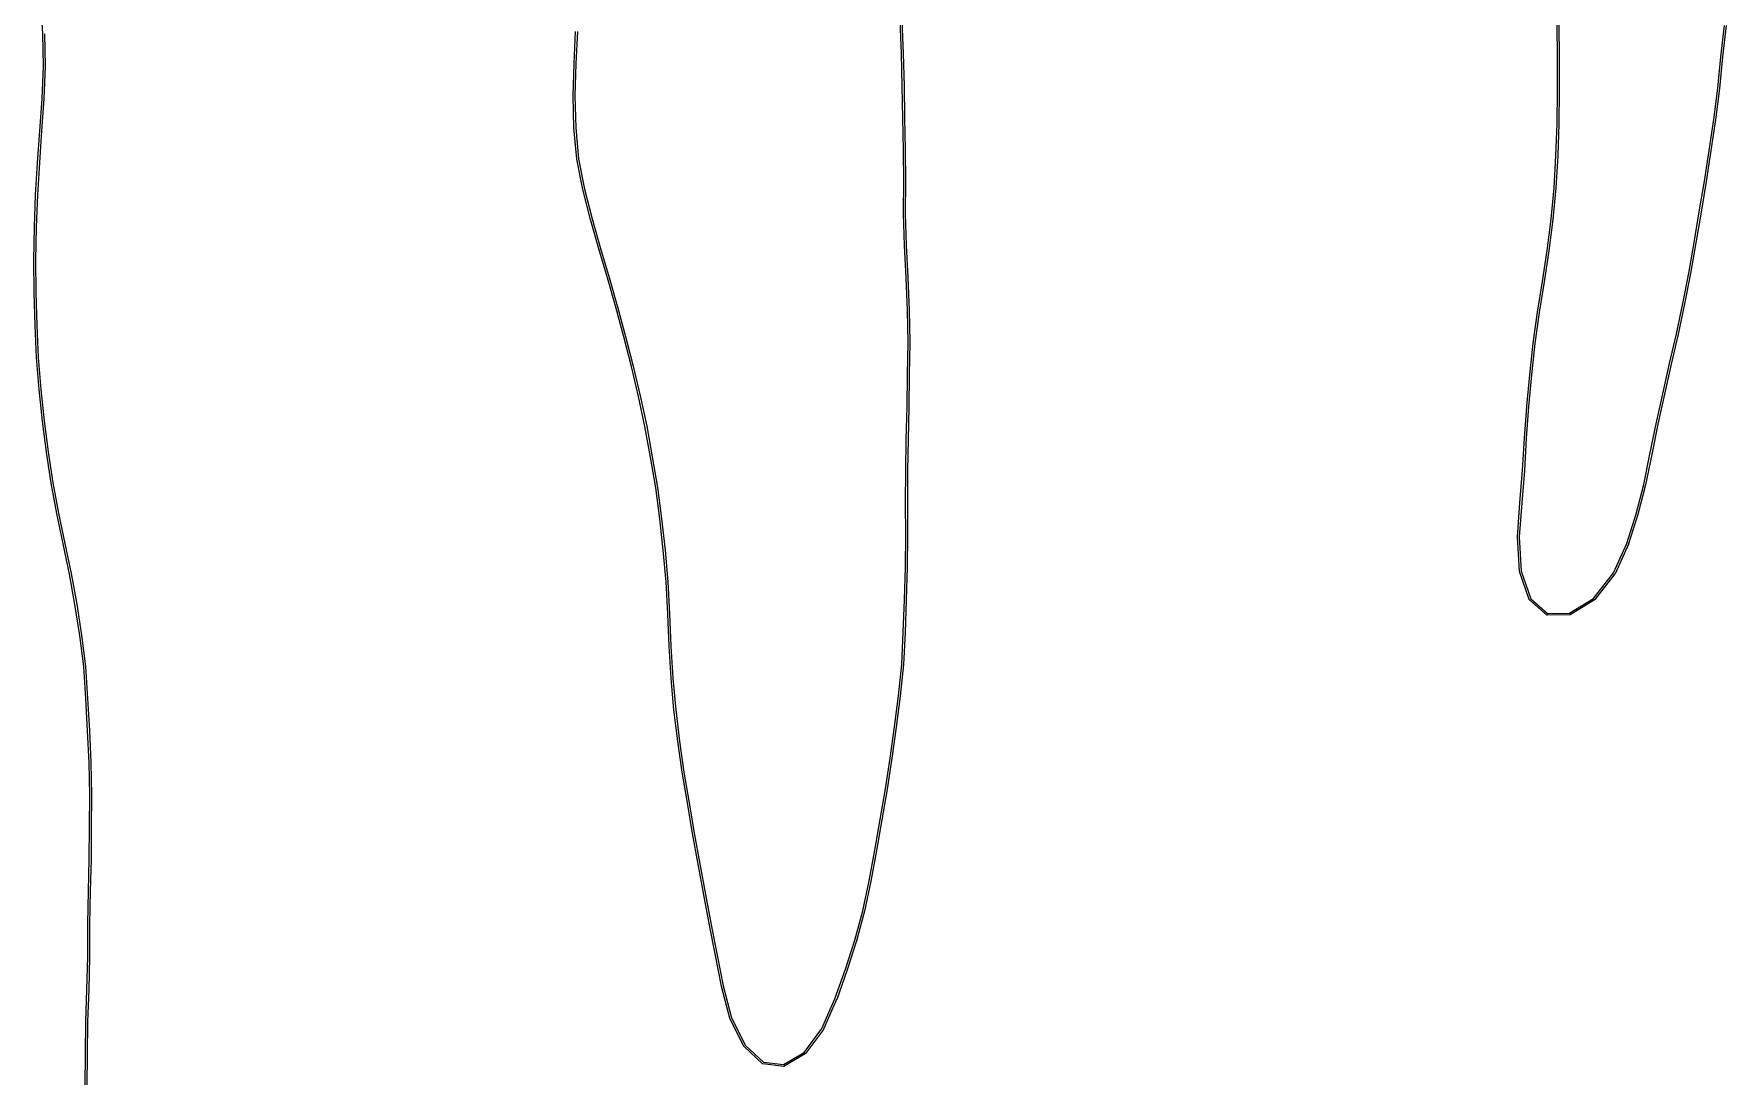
# Model space of a CAD drawing. Header units: inches. Extents: x 0.4 to 11.3, y -7.9 to -0.4.
# Drawn here: x 3.208 to 5.129, y -4.184 to -3.001 of the extents above; entities that cross this region are included whole.
import ezdxf

# ---------------------------------------------------------------- set-up
doc = ezdxf.new("R2010")
doc.units = ezdxf.units.IN
doc.header["$MEASUREMENT"] = 0
doc.layers.add('Edge.Cuts', color=254, linetype='CONTINUOUS', true_color=0xd0d2cd)

msp = doc.modelspace()

# ---------------------------------------------------------------- linework, layer by layer
at = {"layer": 'Edge.Cuts', "linetype": 'CONTINUOUS'}
for p, q in [((3.2186, -3.0011), (3.2165, -2.9644)), ((4.1927, -3.0234), (4.1913, -2.9864)), ((4.1933, -2.9863), (4.1946, -3.0233)), ((4.937, -3.0284), (4.9368, -2.991)), ((4.9387, -2.991), (4.939, -3.0284)), ((5.1226, -3.0271), (5.1266, -2.9915)), ((5.1285, -2.9917), (5.1245, -3.0273)), ((3.2193, -3.0379), (3.2186, -3.0011)), ((3.2206, -3.001), (3.2212, -3.0379)), ((3.8213, -3.0348), (3.8231, -2.9983)), ((3.8251, -2.9984), (3.8233, -3.0349)), ((4.1937, -3.0603), (4.1927, -3.0234)), ((4.1946, -3.0233), (4.1946, -3.0233)), ((4.1946, -3.0233), (4.1946, -3.0233)), ((4.1946, -3.0233), (4.1957, -3.0603)), ((4.937, -3.0656), (4.937, -3.0284)), ((4.939, -3.0284), (4.939, -3.0284)), ((4.939, -3.0284), (4.939, -3.0284)), ((4.939, -3.0284), (4.939, -3.0656)), ((5.1189, -3.0628), (5.1226, -3.0271)), ((5.1245, -3.0273), (5.1208, -3.063)), ((5.1226, -3.0271), (5.1226, -3.0271)), ((5.1226, -3.0271), (5.1226, -3.0271)), ((3.2177, -3.0747), (3.2193, -3.0379)), ((3.2212, -3.0379), (3.2197, -3.0748)), ((3.2212, -3.0379), (3.2212, -3.0379)), ((3.2212, -3.0379), (3.2212, -3.0379)), ((3.8203, -3.0714), (3.8213, -3.0348)), ((3.8213, -3.0348), (3.8213, -3.0348)), ((3.8213, -3.0348), (3.8213, -3.0348)), ((3.8233, -3.0349), (3.8223, -3.0714)), ((3.8203, -3.0715), (3.8203, -3.0714)), ((3.8203, -3.0714), (3.8203, -3.0714)), ((3.8212, -3.1077), (3.8203, -3.0715)), ((3.8223, -3.0714), (3.8232, -3.1076)), ((4.1945, -3.0966), (4.1937, -3.0603)), ((4.1957, -3.0603), (4.1957, -3.0603)), ((4.1957, -3.0603), (4.1957, -3.0603)), ((4.1957, -3.0603), (4.1964, -3.0965)), ((4.9366, -3.1027), (4.937, -3.0656)), ((4.939, -3.0656), (4.9386, -3.1027)), ((4.939, -3.0656), (4.939, -3.0656)), ((4.939, -3.0656), (4.939, -3.0656)), ((5.1145, -3.0982), (5.1189, -3.0628)), ((5.1208, -3.063), (5.1165, -3.0985)), ((5.1208, -3.063), (5.1208, -3.063)), ((5.1208, -3.063), (5.1208, -3.063)), ((3.2152, -3.1112), (3.2177, -3.0747)), ((3.2197, -3.0748), (3.2172, -3.1113)), ((3.2197, -3.0748), (3.2197, -3.0748)), ((3.2197, -3.0748), (3.2197, -3.0748)), ((3.8246, -3.143), (3.8212, -3.1077)), ((3.8212, -3.1077), (3.8212, -3.1077)), ((3.8212, -3.1077), (3.8212, -3.1077)), ((3.8232, -3.1076), (3.8265, -3.1428)), ((4.1952, -3.1325), (4.1945, -3.0966)), ((4.1945, -3.0966), (4.1945, -3.0966)), ((4.1964, -3.0965), (4.1964, -3.0965)), ((4.1964, -3.0965), (4.1964, -3.0965)), ((4.1964, -3.0965), (4.1972, -3.1325)), ((4.9354, -3.1394), (4.9366, -3.1027)), ((4.9386, -3.1027), (4.9374, -3.1395)), ((4.9386, -3.1027), (4.9386, -3.1027)), ((4.9386, -3.1027), (4.9386, -3.1027)), ((5.1093, -3.1333), (5.1145, -3.0982)), ((5.1164, -3.0985), (5.1112, -3.1336)), ((5.1165, -3.0985), (5.1164, -3.0985)), ((5.1164, -3.0985), (5.1164, -3.0985)), ((3.2127, -3.1474), (3.2152, -3.1112)), ((3.2172, -3.1113), (3.2147, -3.1475)), ((3.2172, -3.1113), (3.2172, -3.1113)), ((3.2172, -3.1113), (3.2172, -3.1113)), ((3.2104, -3.1837), (3.2127, -3.1474)), ((3.2147, -3.1475), (3.2124, -3.1838)), ((3.2127, -3.1474), (3.2127, -3.1474)), ((3.2127, -3.1474), (3.2127, -3.1474)), ((3.8246, -3.1431), (3.8246, -3.143)), ((3.8312, -3.1778), (3.8246, -3.1431)), ((3.8246, -3.1431), (3.8246, -3.1431)), ((3.8265, -3.1428), (3.8331, -3.1774)), ((4.1954, -3.1686), (4.1952, -3.1325)), ((4.1972, -3.1325), (4.1972, -3.1325)), ((4.1972, -3.1325), (4.1972, -3.1325)), ((4.1972, -3.1325), (4.1974, -3.1685)), ((4.9333, -3.1757), (4.9354, -3.1394)), ((4.9374, -3.1395), (4.9352, -3.1759)), ((4.9374, -3.1395), (4.9374, -3.1395)), ((4.9374, -3.1395), (4.9374, -3.1395)), ((5.104, -3.1684), (5.1093, -3.1333)), ((5.1112, -3.1336), (5.106, -3.1687)), ((5.1093, -3.1333), (5.1093, -3.1333)), ((5.1112, -3.1336), (5.1112, -3.1336)), ((5.1112, -3.1336), (5.1112, -3.1336)), ((3.209, -3.2204), (3.2104, -3.1837)), ((3.2104, -3.1837), (3.2104, -3.1837)), ((3.2104, -3.1837), (3.2104, -3.1837)), ((3.2124, -3.1838), (3.211, -3.2204)), ((3.8399, -3.2116), (3.8312, -3.1778)), ((3.8312, -3.1778), (3.8312, -3.1778)), ((3.8312, -3.1778), (3.8312, -3.1778)), ((3.8331, -3.1774), (3.8418, -3.2111)), ((4.1952, -3.2049), (4.1954, -3.1686)), ((4.1974, -3.1686), (4.1971, -3.2049)), ((4.1974, -3.1685), (4.1974, -3.1686)), ((4.1974, -3.1686), (4.1974, -3.1686)), ((4.9298, -3.2115), (4.9333, -3.1757)), ((4.9352, -3.1759), (4.9318, -3.2117)), ((4.9352, -3.1759), (4.9352, -3.1759)), ((4.9352, -3.1759), (4.9352, -3.1759)), ((5.098, -3.2031), (5.104, -3.1684)), ((5.106, -3.1687), (5.1, -3.2035)), ((5.106, -3.1687), (5.106, -3.1687)), ((5.106, -3.1687), (5.106, -3.1687)), ((4.1952, -3.205), (4.1952, -3.2049)), ((4.1963, -3.2412), (4.1952, -3.205)), ((4.1952, -3.205), (4.1952, -3.205)), ((4.1971, -3.2049), (4.1983, -3.2411)), ((5.0923, -3.238), (5.098, -3.2031)), ((5.1, -3.2035), (5.0942, -3.2383)), ((5.098, -3.2031), (5.098, -3.2031)), ((5.098, -3.2031), (5.098, -3.2031)), ((3.2084, -3.2577), (3.209, -3.2204)), ((3.209, -3.2204), (3.209, -3.2204)), ((3.209, -3.2204), (3.209, -3.2204)), ((3.211, -3.2204), (3.2104, -3.2577)), ((3.8493, -3.245), (3.8399, -3.2116)), ((3.8399, -3.2116), (3.8399, -3.2116)), ((3.8399, -3.2116), (3.8399, -3.2116)), ((3.8418, -3.2111), (3.8512, -3.2445)), ((4.9255, -3.247), (4.9298, -3.2115)), ((4.9318, -3.2118), (4.9274, -3.2472)), ((4.9318, -3.2117), (4.9318, -3.2117)), ((4.9318, -3.2117), (4.9318, -3.2118)), ((3.8512, -3.2445), (3.8613, -3.2775)), ((4.1982, -3.2778), (4.1963, -3.2412)), ((4.1963, -3.2412), (4.1963, -3.2412)), ((4.1963, -3.2412), (4.1963, -3.2412)), ((4.1983, -3.2411), (4.2001, -3.2777)), ((5.0863, -3.2728), (5.0923, -3.238)), ((5.0942, -3.2383), (5.0882, -3.2731)), ((5.0942, -3.2383), (5.0942, -3.2383)), ((5.0942, -3.2383), (5.0942, -3.2383)), ((3.2084, -3.2578), (3.2084, -3.2577)), ((3.2084, -3.2577), (3.2084, -3.2577)), ((3.2089, -3.295), (3.2084, -3.2578)), ((3.2104, -3.2577), (3.2108, -3.295)), ((3.8594, -3.2781), (3.8493, -3.245)), ((3.8493, -3.245), (3.8493, -3.245)), ((3.8493, -3.245), (3.8493, -3.245)), ((4.9201, -3.282), (4.9255, -3.247)), ((4.9274, -3.2472), (4.9221, -3.2823)), ((4.9274, -3.2472), (4.9274, -3.2472)), ((4.9274, -3.2472), (4.9274, -3.2472)), ((3.8688, -3.3114), (3.8594, -3.2781)), ((3.8613, -3.2775), (3.8613, -3.2775)), ((3.8613, -3.2775), (3.8613, -3.2776)), ((3.8613, -3.2776), (3.8707, -3.3109)), ((4.1998, -3.3149), (4.1982, -3.2778)), ((4.2001, -3.2777), (4.2001, -3.2777)), ((4.2001, -3.2777), (4.2001, -3.2777)), ((4.2001, -3.2777), (4.2017, -3.3148)), ((4.9145, -3.3169), (4.9201, -3.282)), ((4.9221, -3.2823), (4.9164, -3.3172)), ((4.9221, -3.2823), (4.9221, -3.2823)), ((4.9221, -3.2823), (4.9221, -3.2823)), ((5.0795, -3.3072), (5.0863, -3.2728)), ((5.0882, -3.2731), (5.0814, -3.3076)), ((5.0882, -3.2731), (5.0882, -3.2731)), ((5.0882, -3.2731), (5.0882, -3.2731)), ((3.2098, -3.332), (3.2089, -3.295)), ((3.2089, -3.295), (3.2089, -3.295)), ((3.2089, -3.295), (3.2089, -3.295)), ((3.2108, -3.295), (3.2117, -3.3319)), ((3.8779, -3.3449), (3.8688, -3.3114)), ((3.8707, -3.3109), (3.8707, -3.3109)), ((3.8707, -3.3109), (3.8707, -3.3109)), ((3.8707, -3.3109), (3.8798, -3.3444)), ((4.2004, -3.3514), (4.1998, -3.3149)), ((4.2017, -3.3148), (4.2017, -3.3148)), ((4.2017, -3.3148), (4.2017, -3.3148)), ((4.2017, -3.3148), (4.2024, -3.3514)), ((4.9097, -3.3522), (4.9145, -3.3169)), ((4.9164, -3.3172), (4.9116, -3.3524)), ((4.9145, -3.3169), (4.9145, -3.3169)), ((4.9145, -3.3169), (4.9145, -3.3169)), ((5.072, -3.3413), (5.0795, -3.3072)), ((5.0814, -3.3076), (5.0739, -3.3417)), ((5.0814, -3.3076), (5.0814, -3.3076)), ((5.0814, -3.3076), (5.0814, -3.3076)), ((3.2116, -3.3685), (3.2098, -3.332)), ((3.2098, -3.332), (3.2098, -3.332)), ((3.2098, -3.332), (3.2098, -3.332)), ((3.2117, -3.3319), (3.2135, -3.3684)), ((3.8865, -3.3786), (3.8779, -3.3449)), ((3.8798, -3.3444), (3.8798, -3.3444)), ((3.8798, -3.3444), (3.8798, -3.3444)), ((3.8798, -3.3444), (3.8884, -3.3781)), ((4.1998, -3.3881), (4.2004, -3.3514)), ((4.2024, -3.3514), (4.2017, -3.3881)), ((4.2024, -3.3514), (4.2024, -3.3514)), ((4.2024, -3.3514), (4.2024, -3.3514)), ((4.9059, -3.3879), (4.9097, -3.3522)), ((4.9116, -3.3524), (4.9078, -3.3881)), ((4.9097, -3.3522), (4.9097, -3.3522)), ((4.9097, -3.3522), (4.9097, -3.3522)), ((5.0642, -3.3753), (5.072, -3.3413)), ((5.0739, -3.3417), (5.0662, -3.3758)), ((5.0739, -3.3417), (5.0739, -3.3417)), ((5.0739, -3.3417), (5.0739, -3.3417)), ((3.2143, -3.4047), (3.2116, -3.3685)), ((3.2116, -3.3685), (3.2116, -3.3685)), ((3.2116, -3.3685), (3.2116, -3.3685)), ((3.2135, -3.3684), (3.2163, -3.4045)), ((3.8946, -3.4125), (3.8865, -3.3786)), ((3.8884, -3.3781), (3.8884, -3.3781)), ((3.8884, -3.3781), (3.8884, -3.3781)), ((3.8884, -3.3781), (3.8965, -3.412)), ((5.0567, -3.4095), (5.0642, -3.3753)), ((5.0662, -3.3758), (5.0587, -3.4099)), ((5.0642, -3.3753), (5.0642, -3.3753)), ((5.0642, -3.3753), (5.0642, -3.3753)), ((4.1991, -3.4248), (4.1998, -3.3881)), ((4.1998, -3.3881), (4.1998, -3.3881)), ((4.2017, -3.3881), (4.201, -3.4248)), ((4.2017, -3.3881), (4.2017, -3.3881)), ((4.2017, -3.3881), (4.2017, -3.3881)), ((4.9025, -3.4237), (4.9059, -3.3879)), ((4.9078, -3.3881), (4.9044, -3.4239)), ((4.9059, -3.3879), (4.9059, -3.3879)), ((4.9059, -3.3879), (4.9059, -3.3879)), ((3.2181, -3.4404), (3.2143, -3.4047)), ((3.2143, -3.4047), (3.2143, -3.4047)), ((3.2143, -3.4047), (3.2143, -3.4047)), ((3.2163, -3.4045), (3.22, -3.4402)), ((3.9018, -3.4467), (3.8946, -3.4125)), ((3.8965, -3.412), (3.8965, -3.412)), ((3.8965, -3.412), (3.8965, -3.412)), ((3.8965, -3.412), (3.9038, -3.4463)), ((5.0492, -3.4436), (5.0567, -3.4095)), ((5.0587, -3.4099), (5.0511, -3.444)), ((5.0587, -3.4099), (5.0587, -3.4099)), ((5.0587, -3.4099), (5.0587, -3.4099)), ((4.1983, -3.4611), (4.1991, -3.4248)), ((4.1991, -3.4248), (4.1991, -3.4248)), ((4.201, -3.4248), (4.2003, -3.4612)), ((4.201, -3.4248), (4.201, -3.4248)), ((4.201, -3.4248), (4.201, -3.4248)), ((4.8997, -3.4599), (4.9025, -3.4238)), ((4.9044, -3.4239), (4.9016, -3.46)), ((4.9025, -3.4238), (4.9025, -3.4237)), ((4.9025, -3.4238), (4.9025, -3.4238)), ((3.2228, -3.4757), (3.2181, -3.4404)), ((3.2181, -3.4404), (3.2181, -3.4404)), ((3.2181, -3.4404), (3.2181, -3.4404)), ((3.22, -3.4402), (3.2247, -3.4755)), ((3.9081, -3.4813), (3.9018, -3.4467)), ((3.9038, -3.4463), (3.9038, -3.4463)), ((3.9038, -3.4463), (3.9038, -3.4463)), ((3.9038, -3.4463), (3.91, -3.481)), ((5.0421, -3.478), (5.0492, -3.4436)), ((5.0511, -3.444), (5.044, -3.4783)), ((5.0492, -3.4436), (5.0492, -3.4436)), ((5.0492, -3.4436), (5.0492, -3.4436)), ((4.1978, -3.4971), (4.1983, -3.4612)), ((4.1983, -3.4612), (4.1983, -3.4611)), ((4.1983, -3.4611), (4.1983, -3.4611)), ((4.2003, -3.4612), (4.1997, -3.4971)), ((4.8976, -3.4963), (4.8997, -3.4599)), ((4.9016, -3.46), (4.8996, -3.4964)), ((4.8997, -3.4599), (4.8997, -3.4599)), ((4.8997, -3.4599), (4.8997, -3.4599)), ((3.2281, -3.5108), (3.2228, -3.4757)), ((3.2228, -3.4757), (3.2228, -3.4757)), ((3.2228, -3.4757), (3.2228, -3.4757)), ((3.2247, -3.4755), (3.23, -3.5105)), ((3.914, -3.5161), (3.9081, -3.4813)), ((3.91, -3.481), (3.91, -3.481)), ((3.91, -3.481), (3.91, -3.481)), ((3.91, -3.481), (3.9159, -3.5158)), ((5.0351, -3.5123), (5.0421, -3.478)), ((5.044, -3.4783), (5.037, -3.5127)), ((5.0421, -3.478), (5.0421, -3.478)), ((5.0421, -3.478), (5.0421, -3.478)), ((5.044, -3.4783), (5.044, -3.4783)), ((3.2345, -3.5454), (3.2281, -3.5108)), ((3.2281, -3.5108), (3.2281, -3.5108)), ((3.2281, -3.5108), (3.2281, -3.5108)), ((3.23, -3.5105), (3.2365, -3.5451)), ((4.1975, -3.5332), (4.1978, -3.4971)), ((4.1978, -3.4971), (4.1978, -3.4971)), ((4.1978, -3.4971), (4.1978, -3.4971)), ((4.1997, -3.4971), (4.1995, -3.5332)), ((4.8946, -3.5331), (4.8976, -3.4963)), ((4.8996, -3.4964), (4.8966, -3.5333)), ((4.8996, -3.4964), (4.8996, -3.4964)), ((4.8996, -3.4964), (4.8996, -3.4964)), ((5.0265, -3.5459), (5.0351, -3.5123)), ((5.037, -3.5127), (5.0284, -3.5465)), ((5.037, -3.5127), (5.037, -3.5127)), ((5.037, -3.5127), (5.037, -3.5127)), ((3.9188, -3.5514), (3.914, -3.5161)), ((3.9159, -3.5158), (3.9159, -3.5158)), ((3.9159, -3.5158), (3.9159, -3.5158)), ((3.9159, -3.5158), (3.9207, -3.5511)), ((3.2416, -3.5798), (3.2345, -3.5454)), ((3.2345, -3.5454), (3.2345, -3.5454)), ((3.2345, -3.5454), (3.2345, -3.5454)), ((3.2365, -3.5451), (3.2435, -3.5794)), ((3.9226, -3.587), (3.9188, -3.5514)), ((3.9207, -3.5511), (3.9207, -3.5511)), ((3.9207, -3.5511), (3.9207, -3.5511)), ((3.9207, -3.5511), (3.9246, -3.5868)), ((4.1978, -3.5697), (4.1975, -3.5332)), ((4.1975, -3.5332), (4.1975, -3.5332)), ((4.1975, -3.5332), (4.1975, -3.5332)), ((4.1995, -3.5332), (4.1997, -3.5697)), ((4.8918, -3.5719), (4.8946, -3.5331)), ((4.8966, -3.5333), (4.8938, -3.572)), ((4.8946, -3.5331), (4.8946, -3.5331)), ((4.8946, -3.5331), (4.8946, -3.5331)), ((5.0158, -3.5793), (5.0265, -3.5459)), ((5.0284, -3.5465), (5.0176, -3.5799)), ((5.0284, -3.5465), (5.0284, -3.5465)), ((5.0284, -3.5465), (5.0284, -3.5465)), ((4.1974, -3.6063), (4.1978, -3.5697)), ((4.1997, -3.5697), (4.1994, -3.6064)), ((4.1997, -3.5697), (4.1997, -3.5697)), ((4.1997, -3.5697), (4.1997, -3.5697)), ((3.2488, -3.614), (3.2416, -3.5798)), ((3.2416, -3.5798), (3.2416, -3.5798)), ((3.2416, -3.5798), (3.2416, -3.5798)), ((3.2435, -3.5794), (3.2508, -3.6136)), ((3.9257, -3.623), (3.9226, -3.587)), ((3.9246, -3.5868), (3.9246, -3.5868)), ((3.9246, -3.5868), (3.9246, -3.5868)), ((3.9246, -3.5868), (3.9276, -3.6228)), ((4.8918, -3.572), (4.8918, -3.5719)), ((4.894, -3.611), (4.8918, -3.572)), ((4.8918, -3.572), (4.8918, -3.572)), ((4.8938, -3.572), (4.896, -3.6108)), ((5.0006, -3.6128), (5.0158, -3.5793)), ((5.0176, -3.58), (5.0024, -3.6137)), ((5.0176, -3.5799), (5.0176, -3.58)), ((5.0176, -3.58), (5.0176, -3.58)), ((4.1961, -3.6433), (4.1974, -3.6063)), ((4.1994, -3.6064), (4.198, -3.6434)), ((4.1994, -3.6064), (4.1994, -3.6064)), ((4.1994, -3.6064), (4.1994, -3.6064)), ((3.255, -3.6487), (3.2488, -3.614)), ((3.2508, -3.6136), (3.2508, -3.6136)), ((3.2508, -3.6136), (3.2508, -3.6136)), ((3.2508, -3.6136), (3.257, -3.6483)), ((3.9277, -3.6593), (3.9257, -3.623)), ((3.9276, -3.6228), (3.9276, -3.6228)), ((3.9276, -3.6228), (3.9276, -3.6228)), ((3.9276, -3.6228), (3.9296, -3.6592)), ((4.894, -3.6112), (4.894, -3.611)), ((4.8941, -3.6113), (4.894, -3.6112)), ((4.9051, -3.643), (4.8941, -3.6113)), ((4.896, -3.6108), (4.9069, -3.6421)), ((4.9779, -3.6417), (5.0006, -3.6128)), ((5.0022, -3.6139), (4.9794, -3.6431)), ((5.0023, -3.6138), (5.0022, -3.6139)), ((5.0024, -3.6137), (5.0023, -3.6138)), ((4.1949, -3.6801), (4.1961, -3.6433)), ((4.1961, -3.6433), (4.1961, -3.6433)), ((4.1961, -3.6433), (4.1961, -3.6433)), ((4.198, -3.6434), (4.1969, -3.6802)), ((4.9052, -3.643), (4.9051, -3.643)), ((4.9052, -3.6431), (4.9052, -3.643)), ((4.9053, -3.6432), (4.9052, -3.6431)), ((4.9053, -3.6433), (4.9053, -3.6432)), ((4.9054, -3.6433), (4.9053, -3.6433)), ((4.9054, -3.6434), (4.9054, -3.6433)), ((4.9247, -3.6605), (4.9054, -3.6434)), ((4.9069, -3.6421), (4.9257, -3.6588)), ((4.9508, -3.6585), (4.9779, -3.6417)), ((4.9791, -3.6433), (4.9516, -3.6603)), ((4.9792, -3.6432), (4.9791, -3.6433)), ((4.9794, -3.6431), (4.9792, -3.6432)), ((3.2606, -3.6836), (3.255, -3.6487)), ((3.257, -3.6483), (3.257, -3.6483)), ((3.257, -3.6483), (3.257, -3.6483)), ((3.257, -3.6483), (3.2626, -3.6833)), ((3.9292, -3.696), (3.9277, -3.6593)), ((3.9296, -3.6592), (3.9296, -3.6592)), ((3.9296, -3.6592), (3.9296, -3.6593)), ((3.9296, -3.6593), (3.9312, -3.6959)), ((4.925, -3.6607), (4.9247, -3.6605)), ((4.9251, -3.6607), (4.925, -3.6607)), ((4.925, -3.6607), (4.925, -3.6607)), ((4.925, -3.6607), (4.925, -3.6607)), ((4.9254, -3.6608), (4.9251, -3.6607)), ((4.9251, -3.6607), (4.9251, -3.6607)), ((4.9511, -3.6605), (4.9254, -3.6608)), ((4.9257, -3.6588), (4.9508, -3.6585)), ((4.9512, -3.6604), (4.9511, -3.6605)), ((4.9513, -3.6604), (4.9512, -3.6605)), ((4.9512, -3.6605), (4.9512, -3.6604)), ((4.9514, -3.6604), (4.9513, -3.6604)), ((4.9515, -3.6604), (4.9514, -3.6604)), ((4.9516, -3.6603), (4.9515, -3.6604)), ((3.265, -3.719), (3.2606, -3.6836)), ((3.2626, -3.6833), (3.2626, -3.6833)), ((3.2626, -3.6833), (3.2626, -3.6833)), ((3.2626, -3.6833), (3.2669, -3.7188)), ((4.1931, -3.7166), (4.1949, -3.6801)), ((4.1969, -3.6802), (4.1951, -3.7167)), ((4.1969, -3.6802), (4.1969, -3.6802)), ((4.1969, -3.6802), (4.1969, -3.6802)), ((3.9314, -3.7323), (3.9292, -3.696)), ((3.9292, -3.696), (3.9292, -3.696)), ((3.9292, -3.696), (3.9292, -3.696)), ((3.9312, -3.6959), (3.9334, -3.7322)), ((3.2673, -3.7552), (3.265, -3.719)), ((3.2669, -3.7188), (3.2669, -3.7188)), ((3.2669, -3.7188), (3.2669, -3.7188)), ((3.2669, -3.7188), (3.2693, -3.7551)), ((4.1895, -3.7523), (4.1931, -3.7166)), ((4.1951, -3.7168), (4.1915, -3.7525)), ((4.1951, -3.7167), (4.1951, -3.7167)), ((4.1951, -3.7167), (4.1951, -3.7168)), ((3.9314, -3.7324), (3.9314, -3.7323)), ((3.9314, -3.7323), (3.9314, -3.7323)), ((3.9347, -3.7682), (3.9314, -3.7324)), ((3.9334, -3.7322), (3.9367, -3.7681)), ((3.2694, -3.7918), (3.2673, -3.7552)), ((3.2693, -3.7551), (3.2693, -3.7551)), ((3.2693, -3.7551), (3.2693, -3.7551)), ((3.2693, -3.7551), (3.2714, -3.7917)), ((4.1849, -3.7876), (4.1895, -3.7523)), ((4.1914, -3.7525), (4.1868, -3.7879)), ((4.1915, -3.7525), (4.1914, -3.7525)), ((4.1914, -3.7525), (4.1914, -3.7525)), ((3.9347, -3.7683), (3.9347, -3.7682)), ((3.9389, -3.8038), (3.9347, -3.7683)), ((3.9347, -3.7683), (3.9347, -3.7683)), ((3.9367, -3.7681), (3.9408, -3.8036)), ((3.2712, -3.8284), (3.2694, -3.7918)), ((3.2714, -3.7917), (3.2714, -3.7917)), ((3.2714, -3.7917), (3.2714, -3.7917)), ((3.2714, -3.7917), (3.2732, -3.8283)), ((4.1799, -3.8228), (4.1849, -3.7876)), ((4.1868, -3.7879), (4.1819, -3.8231)), ((4.1868, -3.7879), (4.1868, -3.7879)), ((4.1868, -3.7879), (4.1868, -3.7879)), ((3.9439, -3.839), (3.9389, -3.8038)), ((3.9389, -3.8038), (3.9389, -3.8038)), ((3.9389, -3.8038), (3.9389, -3.8038)), ((3.9408, -3.8036), (3.9459, -3.8387)), ((3.2718, -3.8647), (3.2712, -3.8284)), ((3.2732, -3.8283), (3.2732, -3.8283)), ((3.2732, -3.8283), (3.2732, -3.8283)), ((3.2732, -3.8283), (3.2738, -3.8647)), ((3.9499, -3.8738), (3.9439, -3.839)), ((3.9439, -3.839), (3.9439, -3.839)), ((3.9439, -3.839), (3.9439, -3.839)), ((3.9459, -3.8387), (3.9518, -3.8735)), ((4.1746, -3.8578), (4.1799, -3.8228)), ((4.1819, -3.8231), (4.1765, -3.8581)), ((4.1819, -3.8231), (4.1819, -3.8231)), ((4.1819, -3.8231), (4.1819, -3.8231)), ((4.1688, -3.8927), (4.1746, -3.8578)), ((4.1765, -3.8582), (4.1707, -3.893)), ((4.1765, -3.8581), (4.1765, -3.8581)), ((4.1765, -3.8581), (4.1765, -3.8582)), ((3.2716, -3.9011), (3.2718, -3.8647)), ((3.2738, -3.8647), (3.2735, -3.9011)), ((3.2738, -3.8647), (3.2738, -3.8647)), ((3.2738, -3.8647), (3.2738, -3.8647)), ((3.9558, -3.9086), (3.9499, -3.8738)), ((3.9518, -3.8735), (3.9518, -3.8735)), ((3.9518, -3.8735), (3.9518, -3.8735)), ((3.9518, -3.8735), (3.9578, -3.9082)), ((4.1626, -3.9274), (4.1688, -3.8927)), ((4.1707, -3.893), (4.1646, -3.9277)), ((4.1707, -3.893), (4.1707, -3.893)), ((4.1707, -3.893), (4.1707, -3.893)), ((3.2713, -3.9374), (3.2716, -3.9011)), ((3.2716, -3.9011), (3.2716, -3.9011)), ((3.2735, -3.9011), (3.2733, -3.9374)), ((3.2735, -3.9011), (3.2735, -3.9011)), ((3.2735, -3.9011), (3.2735, -3.9011)), ((3.962, -3.9433), (3.9558, -3.9086)), ((3.9558, -3.9086), (3.9558, -3.9086)), ((3.9558, -3.9086), (3.9558, -3.9086)), ((3.9578, -3.9082), (3.964, -3.9429)), ((4.1563, -3.962), (4.1626, -3.9274)), ((4.1646, -3.9277), (4.1582, -3.9624)), ((4.1626, -3.9274), (4.1626, -3.9274)), ((4.1646, -3.9277), (4.1646, -3.9277)), ((4.1646, -3.9277), (4.1646, -3.9277)), ((3.2706, -3.9739), (3.2713, -3.9374)), ((3.2733, -3.9374), (3.2725, -3.9739)), ((3.2733, -3.9374), (3.2733, -3.9374)), ((3.2733, -3.9374), (3.2733, -3.9374)), ((3.9685, -3.9779), (3.962, -3.9433)), ((3.962, -3.9433), (3.962, -3.9433)), ((3.962, -3.9433), (3.962, -3.9433)), ((3.964, -3.9429), (3.9704, -3.9775)), ((3.2698, -4.0111), (3.2706, -3.9739)), ((3.2706, -3.9739), (3.2706, -3.9739)), ((3.2725, -3.9739), (3.2717, -4.0112)), ((3.2725, -3.9739), (3.2725, -3.9739)), ((3.2725, -3.9739), (3.2725, -3.9739)), ((4.1488, -3.9961), (4.1563, -3.962)), ((4.1582, -3.9624), (4.1507, -3.9965)), ((4.1582, -3.9624), (4.1582, -3.9624)), ((4.1582, -3.9624), (4.1582, -3.9624)), ((3.9751, -4.0124), (3.9685, -3.9779)), ((3.9685, -3.9779), (3.9685, -3.9779)), ((3.9685, -3.9779), (3.9685, -3.9779)), ((3.9704, -3.9775), (3.977, -4.012)), ((3.2695, -4.0483), (3.2698, -4.0111)), ((3.2698, -4.0111), (3.2698, -4.0111)), ((3.2698, -4.0111), (3.2698, -4.0111)), ((3.2717, -4.0112), (3.2715, -4.0483)), ((3.9819, -4.0468), (3.9751, -4.0124)), ((3.9751, -4.0124), (3.9751, -4.0124)), ((3.9751, -4.0124), (3.9751, -4.0124)), ((3.977, -4.012), (3.9838, -4.0465)), ((4.1398, -4.0296), (4.1488, -3.9961)), ((4.1507, -3.9966), (4.1417, -4.0301)), ((4.1507, -3.9965), (4.1507, -3.9966)), ((4.1507, -3.9966), (4.1507, -3.9966)), ((4.1293, -4.0625), (4.1398, -4.0296)), ((4.1417, -4.0302), (4.1311, -4.0631)), ((4.1417, -4.0301), (4.1417, -4.0301)), ((4.1417, -4.0301), (4.1417, -4.0302)), ((3.2687, -4.0853), (3.2695, -4.0483)), ((3.2715, -4.0483), (3.2707, -4.0854)), ((3.2715, -4.0483), (3.2715, -4.0483)), ((3.2715, -4.0483), (3.2715, -4.0483)), ((3.9886, -4.0818), (3.9819, -4.0468)), ((3.9838, -4.0465), (3.9838, -4.0465)), ((3.9838, -4.0465), (3.9838, -4.0465)), ((3.9838, -4.0465), (3.9906, -4.0814)), ((4.1174, -4.096), (4.1293, -4.0625)), ((4.1311, -4.0632), (4.1193, -4.0967)), ((4.1311, -4.0631), (4.1311, -4.0632)), ((4.1311, -4.0632), (4.1311, -4.0632)), ((3.2673, -4.1221), (3.2687, -4.0853)), ((3.2707, -4.0854), (3.2693, -4.1222)), ((3.2707, -4.0854), (3.2707, -4.0854)), ((3.2707, -4.0854), (3.2707, -4.0854)), ((3.9887, -4.0819), (3.9886, -4.0818)), ((3.9981, -4.1181), (3.9887, -4.0819)), ((3.9887, -4.0819), (3.9887, -4.0819)), ((3.9906, -4.0814), (4, -4.1175)), ((4.1025, -4.1297), (4.1174, -4.096)), ((4.1192, -4.0968), (4.1043, -4.1306)), ((4.1193, -4.0967), (4.1192, -4.0968)), ((4.1193, -4.0967), (4.1193, -4.0967)), ((3.267, -4.1587), (3.2673, -4.1221)), ((3.2673, -4.1221), (3.2673, -4.1221)), ((3.2673, -4.1221), (3.2673, -4.1221)), ((3.2693, -4.1222), (3.269, -4.1587)), ((3.9982, -4.1182), (3.9981, -4.1181)), ((3.9982, -4.1183), (3.9982, -4.1182)), ((4.014, -4.1499), (3.9982, -4.1183)), ((4, -4.1175), (4.0157, -4.1489)), ((4.0823, -4.1569), (4.1025, -4.1297)), ((4.1042, -4.1308), (4.0838, -4.1582)), ((4.1043, -4.1306), (4.1042, -4.1307)), ((4.1042, -4.1307), (4.1042, -4.1308)), ((3.2668, -4.1949), (3.267, -4.1587)), ((3.267, -4.1587), (3.267, -4.1587)), ((3.267, -4.1587), (3.267, -4.1587)), ((3.269, -4.1587), (3.2687, -4.1949)), ((4.0141, -4.1501), (4.014, -4.1499)), ((4.0142, -4.1502), (4.0141, -4.1501)), ((4.0352, -4.1697), (4.0142, -4.1502)), ((4.0157, -4.1489), (4.0363, -4.168)), ((4.0591, -4.1707), (4.0823, -4.1569)), ((4.0835, -4.1585), (4.0599, -4.1725)), ((4.0836, -4.1583), (4.0835, -4.1585)), ((4.0835, -4.1585), (4.0835, -4.1585)), ((4.0835, -4.1585), (4.0835, -4.1585)), ((4.0838, -4.1582), (4.0836, -4.1583)), ((4.0838, -4.1582), (4.0838, -4.1582)), ((4.0838, -4.1582), (4.0838, -4.1582)), ((4.0353, -4.1698), (4.0352, -4.1697)), ((4.0354, -4.1698), (4.0353, -4.1698)), ((4.0353, -4.1698), (4.0353, -4.1698)), ((4.0355, -4.1699), (4.0354, -4.1698)), ((4.0357, -4.1699), (4.0355, -4.1699)), ((4.0355, -4.1699), (4.0355, -4.1699)), ((4.0592, -4.1727), (4.0357, -4.1699)), ((4.0363, -4.168), (4.0591, -4.1707)), ((4.0594, -4.1727), (4.0592, -4.1727)), ((4.0595, -4.1727), (4.0594, -4.1727)), ((4.0596, -4.1727), (4.0595, -4.1727)), ((4.0597, -4.1726), (4.0596, -4.1726)), ((4.0596, -4.1726), (4.0596, -4.1727)), ((4.0599, -4.1725), (4.0597, -4.1726))]:
    msp.add_line(p, q, dxfattribs=at)

doc.saveas('drawing.dxf')
